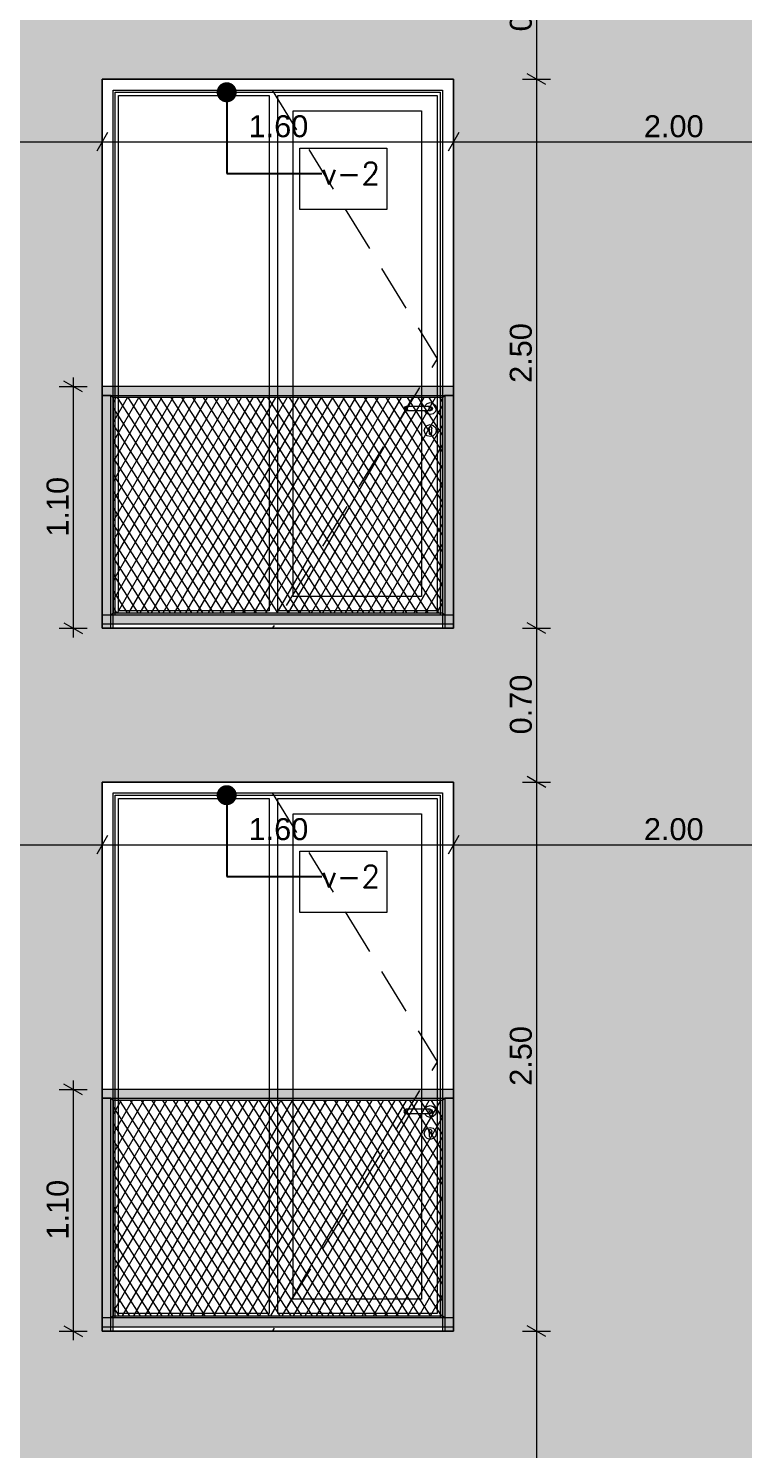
# Model space of a CAD drawing. Header units: millimetres. Extents: x 475616349 to 476941521, y 4620115302 to 4621446928.
# Drawn here: x 476676076 to 476679333, y 4620522281 to 4620528751 of the extents above; entities that cross this region are included whole.
import ezdxf

# ---------------------------------------------------------------- set-up
doc = ezdxf.new("R2010")
doc.units = ezdxf.units.MM
doc.header["$MEASUREMENT"] = 0
doc.linetypes.add('Hidden Line', pattern=[317.5, 211.666667, -105.833333])
for name, color, linetype, lineweight in [('2D Drafting - General_Pen_No__30_Pen_No__9_Pen_No__9_Pen_No__253', 252, 'Continuous', 0), ('2D Drafting - General_Pen_No__30_Pen_No__9_Pen_No__9_Pen_No__7', 7, 'Continuous', 0), ('2D Drafting - General_Pen_No__7_Pen_No__7', 7, 'Continuous', 0), ('New_2D Drafting - General_Pen_No__2_Pen_No__250', 7, 'Continuous', 0), ('New_2D Drafting - General_Pen_No__30_Pen_No__9_Pen_No__9_Pen_No__255', 255, 'Continuous', 0), ('New_2D Drafting - General_Pen_No__30_Pen_No__9_Pen_No__9_Pen_No__7', 7, 'Continuous', 0), ('New_2D Drafting - General_Pen_No__4', 7, 'Continuous', 0), ('New_2D Drafting - General_Pen_No__7', 7, 'Continuous', 0), ('New_Structural - Bearing_Pen_No__250', 7, 'Continuous', 0), ('New_zoma_Pen_No__4', 7, 'Continuous', 0), ('New_zoma_Pen_No__7', 7, 'Continuous', 0), ('zoma_Pen_No__142', 142, 'Continuous', 0)]:
    doc.layers.add(name, color=color, linetype=linetype, lineweight=lineweight)
doc.layers.add('New_zoma', color=7, linetype='Continuous')
doc.layers.add('zoma', color=7, linetype='Continuous')
doc.styles.add('GENERATED_STYLE_1', font='arial.ttf')
doc.styles.add('GENERATED_STYLE_2', font='arial.ttf')
doc.dimstyles.new('GENERATED_STYLE__1', dxfattribs={"dimtxt": 200, "dimasz": 64.421331, "dimexe": 0.18, "dimexo": 3, "dimgap": 0.09, "dimtad": 1, "dimtih": 1, "dimtoh": 1, "dimlfac": 0.001, "dimzin": 0, "dimdsep": 46, "dimtxsty": 'GENERATED_STYLE_2', "dimblk": 'ARROWHEAD_2', "dimblk1": 'ARROWHEAD_2', "dimblk2": 'ARROWHEAD_2', "dimcen": 0.09, "dimclrd": 142, "dimclre": 142, "dimclrt": 142, "dimadec": 0, "dimazin": 0, "dimtfac": 1, "dimtdec": 4, "dimtmove": 0, "dimatfit": 3, "dimfxl": 1, "dimtolj": 1, "dimtzin": 0, "dimarcsym": 0})
doc.dimstyles.new('GENERATED_STYLE__19', dxfattribs={"dimtxt": 100, "dimasz": 64.421331, "dimexe": 0.18, "dimexo": 3, "dimgap": 0.09, "dimtad": 1, "dimlfac": 0.001, "dimzin": 0, "dimdsep": 46, "dimtxsty": 'GENERATED_STYLE_1', "dimblk": 'ARROWHEAD_2', "dimblk1": 'ARROWHEAD_2', "dimblk2": 'ARROWHEAD_2', "dimcen": 0.09, "dimclrd": 7, "dimclre": 7, "dimclrt": 7, "dimadec": 0, "dimazin": 0, "dimtfac": 1, "dimtdec": 4, "dimtmove": 0, "dimatfit": 3, "dimfxl": 1, "dimtolj": 1, "dimtzin": 0, "dimarcsym": 0})
doc.dimstyles.new('GENERATED_STYLE__48', dxfattribs={"dimtxt": 0.18, "dimasz": 182.4, "dimexe": 0.18, "dimexo": 0.0625, "dimgap": 0.09, "dimtad": 0, "dimtih": 1, "dimtoh": 1, "dimdec": 4, "dimzin": 0, "dimdsep": 46, "dimcen": 0.09, "dimadec": 0, "dimazin": 0, "dimtfac": 1, "dimtdec": 4, "dimtmove": 0, "dimatfit": 3, "dimldrblk": 'ARROWHEAD_11', "dimfxl": 1, "dimtolj": 1, "dimtzin": 0, "dimarcsym": 0})
pattern_1 = [(60, (476577134.07, 4620325125.74), (-38.971143, 22.5), []), (122.833095, (476577134.07, 4620325125.74), (36.80608, 18.75), [])]

# ---------------------------------------------------------------- blocks, each defined once
blk = doc.blocks.new('*D215', base_point=(476577134.1, 4620325125.7))
at = {"layer": 'zoma_Pen_No__142', "color": 142, "linetype": 'Continuous', "lineweight": 0, "transparency": 16777216}
for p, q in [((476647960.3, 4620514642.2), (476647911.3, 4620514557.4)), ((476647935.8, 4620514536.2), (476647935.8, 4620514663.4)), ((476689711.3, 4620514557.4), (476689760.3, 4620514642.2)), ((476689735.8, 4620514536.2), (476689735.8, 4620514663.4)), ((476647894.3, 4620514599.8), (476647935.8, 4620514599.8)), ((476647935.8, 4620514599.8), (476689735.8, 4620514599.8)), ((476689735.8, 4620514599.8), (476689777.2, 4620514599.8))]:
    blk.add_line(p, q, dxfattribs=at)
at = {"layer": 'zoma_Pen_No__142', "color": 142, "lineweight": 0, "transparency": 16777216, "insert": (476668493.8, 4620514639.8), "char_height": 200, "attachment_point": 7, "style": 'GENERATED_STYLE_2'}
blk.add_mtext('\\A1;{\\pql;\\fArial CYR|b0|i0|c204|p34;41.80}', dxfattribs=at)
blk = doc.blocks.new('ARROWHEAD_2')
at = {"color": 0, "linetype": 'Continuous', "lineweight": 0}
for p, q in [((0, 0), (-1, 0)), ((-0.38, -0.66), (0.38, 0.66))]:
    blk.add_line(p, q, dxfattribs=at)
blk = doc.blocks.new('*D793', base_point=(476577134.1, 4620325125.7))
at = {"layer": 'New_zoma_Pen_No__4', "color": 7, "linetype": 'Continuous', "lineweight": 0, "transparency": 16777216}
for p, q in [((476678389.7, 4620532820), (476678389.7, 4620531720.4)), ((476678326.1, 4620531720.4), (476678453.3, 4620531720.4)), ((476678432.1, 4620531695.9), (476678347.3, 4620531744.9)), ((476678389.7, 4620531720.4), (476678389.7, 4620529220.4)), ((476678326.1, 4620529220.4), (476678453.3, 4620529220.4)), ((476678432.1, 4620529195.9), (476678347.3, 4620529244.9)), ((476678389.7, 4620529220.4), (476678389.7, 4620528520.4))]:
    blk.add_line(p, q, dxfattribs=at)
at = {"layer": 'New_zoma_Pen_No__7', "color": 7, "lineweight": 0, "transparency": 16777216, "insert": (476678369.7, 4620530337.4), "char_height": 100, "attachment_point": 7, "rotation": 89.9998, "style": 'GENERATED_STYLE_1'}
blk.add_mtext('\\A1;{\\pql;\\fArial|b0|i0|c0|p34;2.50}', dxfattribs=at)
blk = doc.blocks.new('*D794', base_point=(476577134.1, 4620325125.7))
at = {"layer": 'New_zoma_Pen_No__4', "color": 7, "linetype": 'Continuous', "lineweight": 0, "transparency": 16777216}
for p, q in [((476678432.1, 4620529195.9), (476678347.3, 4620529244.9)), ((476678389.7, 4620529220.4), (476678389.7, 4620528520.4)), ((476678432.1, 4620528495.9), (476678347.3, 4620528544.9)), ((476678326.1, 4620528520.4), (476678453.2, 4620528520.4)), ((476678389.7, 4620528520.4), (476678389.7, 4620526020.4))]:
    blk.add_line(p, q, dxfattribs=at)
at = {"layer": 'New_zoma_Pen_No__7', "color": 7, "lineweight": 0, "transparency": 16777216, "insert": (476678369.7, 4620528737.4), "char_height": 100, "attachment_point": 7, "rotation": 89.9998, "style": 'GENERATED_STYLE_1'}
blk.add_mtext('\\A1;{\\pql;\\fArial|b0|i0|c0|p34;0.70}', dxfattribs=at)
blk = doc.blocks.new('*D795', base_point=(476577134.1, 4620325125.7))
at = {"layer": 'New_zoma_Pen_No__4', "color": 7, "linetype": 'Continuous', "lineweight": 0, "transparency": 16777216}
for p, q in [((476678432.1, 4620528495.9), (476678347.3, 4620528544.9)), ((476678389.7, 4620528520.4), (476678389.7, 4620526020.4)), ((476678432, 4620525995.9), (476678347.3, 4620526044.9)), ((476678326.1, 4620526020.4), (476678453.2, 4620526020.4)), ((476678389.7, 4620526020.4), (476678389.7, 4620525320.4))]:
    blk.add_line(p, q, dxfattribs=at)
at = {"layer": 'New_zoma_Pen_No__7', "color": 7, "lineweight": 0, "transparency": 16777216, "insert": (476678369.7, 4620527137.4), "char_height": 100, "attachment_point": 7, "rotation": 89.9998, "style": 'GENERATED_STYLE_1'}
blk.add_mtext('\\A1;{\\pql;\\fArial|b0|i0|c0|p34;2.50}', dxfattribs=at)
blk = doc.blocks.new('*D796', base_point=(476577134.1, 4620325125.7))
at = {"layer": 'New_zoma_Pen_No__4', "color": 7, "linetype": 'Continuous', "lineweight": 0, "transparency": 16777216}
for p, q in [((476678432, 4620525995.9), (476678347.3, 4620526044.9)), ((476678326.1, 4620526020.4), (476678453.2, 4620526020.4)), ((476678389.7, 4620526020.4), (476678389.7, 4620525320.4)), ((476678326.1, 4620525320.4), (476678453.2, 4620525320.4)), ((476678432, 4620525295.9), (476678347.3, 4620525344.9)), ((476678389.7, 4620525320.4), (476678389.7, 4620522820.4))]:
    blk.add_line(p, q, dxfattribs=at)
at = {"layer": 'New_zoma_Pen_No__7', "color": 7, "lineweight": 0, "transparency": 16777216, "insert": (476678369.7, 4620525537.4), "char_height": 100, "attachment_point": 7, "rotation": 89.9998, "style": 'GENERATED_STYLE_1'}
blk.add_mtext('\\A1;{\\pql;\\fArial|b0|i0|c0|p34;0.70}', dxfattribs=at)
blk = doc.blocks.new('*D797', base_point=(476577134.1, 4620325125.7))
at = {"layer": 'New_zoma_Pen_No__4', "color": 7, "linetype": 'Continuous', "lineweight": 0, "transparency": 16777216}
for p, q in [((476678326.1, 4620525320.4), (476678453.2, 4620525320.4)), ((476678432, 4620525295.9), (476678347.3, 4620525344.9)), ((476678389.7, 4620525320.4), (476678389.7, 4620522820.4)), ((476678432, 4620522795.9), (476678347.3, 4620522844.9))]:
    blk.add_line(p, q, dxfattribs=at)
at = {"layer": 'New_zoma_Pen_No__7', "color": 7, "lineweight": 0, "transparency": 16777216, "insert": (476678369.7, 4620523937.4), "char_height": 100, "attachment_point": 7, "rotation": 89.9998, "style": 'GENERATED_STYLE_1'}
blk.add_mtext('\\A1;{\\pql;\\fArial|b0|i0|c0|p34;2.50}', dxfattribs=at)
blk = doc.blocks.new('*D798', base_point=(476577134.1, 4620325125.7))
at = {"layer": 'New_zoma_Pen_No__4', "color": 7, "linetype": 'Continuous', "lineweight": 0, "transparency": 16777216}
for p, q in [((476678389.7, 4620525320.4), (476678389.7, 4620522820.4)), ((476678326.1, 4620522820.4), (476678453.2, 4620522820.4)), ((476678432, 4620522795.9), (476678347.3, 4620522844.9)), ((476678389.7, 4620522820.4), (476678389.6, 4620519520.4)), ((476678326.1, 4620519520.4), (476678453.2, 4620519520.4)), ((476678432, 4620519495.9), (476678347.3, 4620519544.8))]:
    blk.add_line(p, q, dxfattribs=at)
at = {"layer": 'New_zoma_Pen_No__7', "color": 7, "lineweight": 0, "transparency": 16777216, "insert": (476678369.6, 4620521037.4), "char_height": 100, "attachment_point": 7, "rotation": 89.9998, "style": 'GENERATED_STYLE_1'}
blk.add_mtext('\\A1;{\\pql;\\fArial|b0|i0|c0|p34;3.30}', dxfattribs=at)
blk = doc.blocks.new('*D799', base_point=(476577134.1, 4620325125.7))
at = {"layer": 'New_zoma_Pen_No__4', "color": 7, "linetype": 'Continuous', "lineweight": 0, "transparency": 16777216}
for p, q in [((476678389.7, 4620522820.4), (476678389.6, 4620519520.4)), ((476678326.1, 4620519520.4), (476678453.2, 4620519520.4)), ((476678432, 4620519495.9), (476678347.3, 4620519544.8)), ((476678389.6, 4620519520.4), (476678389.6, 4620517320.4)), ((476678326.1, 4620517320.4), (476678453.2, 4620517320.4)), ((476678347.3, 4620517344.8), (476678432, 4620517295.9)), ((476678389.6, 4620517320.4), (476678389.6, 4620517278.9))]:
    blk.add_line(p, q, dxfattribs=at)
at = {"layer": 'New_zoma_Pen_No__7', "color": 7, "lineweight": 0, "transparency": 16777216, "insert": (476678369.6, 4620518287.3), "char_height": 100, "attachment_point": 7, "rotation": 89.9998, "style": 'GENERATED_STYLE_1'}
blk.add_mtext('\\A1;{\\pql;\\fArial|b0|i0|c0|p34;2.20}', dxfattribs=at)
blk = doc.blocks.new('*D813', base_point=(476577134.1, 4620325125.7))
at = {"layer": 'New_zoma_Pen_No__4', "color": 7, "linetype": 'Continuous', "lineweight": 0, "transparency": 16777216}
for p, q in [((476676280.5, 4620523961.9), (476676280.5, 4620523920.4)), ((476676216.9, 4620523920.4), (476676344.1, 4620523920.4)), ((476676322.9, 4620523896), (476676238.1, 4620523944.9)), ((476676280.5, 4620523920.4), (476676280.5, 4620522820.4)), ((476676216.9, 4620522820.4), (476676344.1, 4620522820.4)), ((476676238.1, 4620522844.9), (476676322.9, 4620522796)), ((476676280.5, 4620522820.4), (476676280.5, 4620522779))]:
    blk.add_line(p, q, dxfattribs=at)
at = {"layer": 'New_zoma_Pen_No__7', "color": 7, "lineweight": 0, "transparency": 16777216, "insert": (476676260.5, 4620523237.4), "char_height": 100, "attachment_point": 7, "rotation": 89.9998, "style": 'GENERATED_STYLE_1'}
blk.add_mtext('\\A1;{\\pql;\\fArial|b0|i0|c0|p34;1.10}', dxfattribs=at)
blk = doc.blocks.new('*D814', base_point=(476577134.1, 4620325125.7))
at = {"layer": 'New_zoma_Pen_No__4', "color": 7, "linetype": 'Continuous', "lineweight": 0, "transparency": 16777216}
for p, q in [((476676322.9, 4620527096), (476676238.1, 4620527144.9)), ((476676280.5, 4620527161.9), (476676280.5, 4620527120.4)), ((476676217, 4620527120.4), (476676344.1, 4620527120.4)), ((476676280.5, 4620527120.4), (476676280.5, 4620526020.4)), ((476676238.1, 4620526044.9), (476676322.9, 4620525996)), ((476676217, 4620526020.4), (476676344.1, 4620526020.4)), ((476676280.5, 4620526020.4), (476676280.5, 4620525979))]:
    blk.add_line(p, q, dxfattribs=at)
at = {"layer": 'New_zoma_Pen_No__7', "color": 7, "lineweight": 0, "transparency": 16777216, "insert": (476676260.5, 4620526437.4), "char_height": 100, "attachment_point": 7, "rotation": 89.9998, "style": 'GENERATED_STYLE_1'}
blk.add_mtext('\\A1;{\\pql;\\fArial|b0|i0|c0|p34;1.10}', dxfattribs=at)
blk = doc.blocks.new('ARROWHEAD_11')
at = {"color": 0, "linetype": 'Continuous', "lineweight": 0}
blk.add_line((0, 0), (-1, 0), dxfattribs=at)
at = {"color": 0, "linetype": 'Continuous', "lineweight": 0, "const_width": 0.25, "flags": 128}
blk.add_lwpolyline([(-0.125, 0, 1), (0.125, 0, 1)], format="xyb", close=True, dxfattribs=at)
blk = doc.blocks.new('*D2149', base_point=(476577134.1, 4620325125.7))
at = {"layer": 'New_zoma_Pen_No__4', "color": 7, "linetype": 'Continuous', "lineweight": 0, "transparency": 16777216}
for p, q in [((476675386.6, 4620525076.8), (476675337.7, 4620524992)), ((476675362.2, 4620524970.9), (476675362.2, 4620525098)), ((476676436.5, 4620525076.8), (476676387.5, 4620524992)), ((476676412, 4620524970.9), (476676412, 4620525098)), ((476675320.7, 4620525034.4), (476675362.2, 4620525034.4)), ((476675362.2, 4620525034.4), (476676412, 4620525034.4)), ((476676412, 4620525034.4), (476678012, 4620525034.4))]:
    blk.add_line(p, q, dxfattribs=at)
at = {"layer": 'New_zoma_Pen_No__7', "color": 7, "lineweight": 0, "transparency": 16777216, "insert": (476675754, 4620525054.4), "char_height": 100, "attachment_point": 7, "rotation": 359.9998, "style": 'GENERATED_STYLE_1'}
blk.add_mtext('\\A1;{\\pql;\\fArial|b0|i0|c0|p34;1.05}', dxfattribs=at)
blk = doc.blocks.new('*D2150', base_point=(476577134.1, 4620325125.7))
at = {"layer": 'New_zoma_Pen_No__4', "color": 7, "linetype": 'Continuous', "lineweight": 0, "transparency": 16777216}
for p, q in [((476676436.5, 4620525076.8), (476676387.5, 4620524992)), ((476676412, 4620524970.9), (476676412, 4620525098)), ((476678036.5, 4620525076.8), (476677987.5, 4620524992)), ((476678012, 4620524970.8), (476678012, 4620525098)), ((476676412, 4620525034.4), (476678012, 4620525034.4)), ((476678012, 4620525034.4), (476680012, 4620525034.4))]:
    blk.add_line(p, q, dxfattribs=at)
at = {"layer": 'New_zoma_Pen_No__7', "color": 7, "lineweight": 0, "transparency": 16777216, "insert": (476677079, 4620525054.4), "char_height": 100, "attachment_point": 7, "rotation": 359.9998, "style": 'GENERATED_STYLE_1'}
blk.add_mtext('\\A1;{\\pql;\\fArial|b0|i0|c0|p34;1.60}', dxfattribs=at)
blk = doc.blocks.new('*D2151', base_point=(476577134.1, 4620325125.7))
at = {"layer": 'New_zoma_Pen_No__4', "color": 7, "linetype": 'Continuous', "lineweight": 0, "transparency": 16777216}
for p, q in [((476678036.5, 4620525076.8), (476677987.5, 4620524992)), ((476678012, 4620524970.8), (476678012, 4620525098)), ((476680036.5, 4620525076.8), (476679987.5, 4620524992)), ((476680012, 4620524970.8), (476680012, 4620525098)), ((476678012, 4620525034.4), (476680012, 4620525034.4)), ((476680012, 4620525034.4), (476681612, 4620525034.4))]:
    blk.add_line(p, q, dxfattribs=at)
at = {"layer": 'New_zoma_Pen_No__7', "color": 7, "lineweight": 0, "transparency": 16777216, "insert": (476678879, 4620525054.4), "char_height": 100, "attachment_point": 7, "rotation": 359.9998, "style": 'GENERATED_STYLE_1'}
blk.add_mtext('\\A1;{\\pql;\\fArial|b0|i0|c0|p34;2.00}', dxfattribs=at)
blk = doc.blocks.new('*D2154', base_point=(476577134.1, 4620325125.7))
at = {"layer": 'New_zoma_Pen_No__4', "color": 7, "linetype": 'Continuous', "lineweight": 0, "transparency": 16777216}
for p, q in [((476675362.2, 4620528170.9), (476675362.2, 4620528298)), ((476676412, 4620528170.9), (476676412, 4620528298)), ((476675320.7, 4620528234.4), (476675362.2, 4620528234.4)), ((476675386.6, 4620528276.8), (476675337.7, 4620528192)), ((476675362.2, 4620528234.4), (476676412, 4620528234.4)), ((476676436.5, 4620528276.8), (476676387.5, 4620528192)), ((476676412, 4620528234.4), (476678012, 4620528234.4))]:
    blk.add_line(p, q, dxfattribs=at)
at = {"layer": 'New_zoma_Pen_No__7', "color": 7, "lineweight": 0, "transparency": 16777216, "insert": (476675754.1, 4620528254.4), "char_height": 100, "attachment_point": 7, "rotation": 359.9998, "style": 'GENERATED_STYLE_1'}
blk.add_mtext('\\A1;{\\pql;\\fArial|b0|i0|c0|p34;1.05}', dxfattribs=at)
blk = doc.blocks.new('*D2155', base_point=(476577134.1, 4620325125.7))
at = {"layer": 'New_zoma_Pen_No__4', "color": 7, "linetype": 'Continuous', "lineweight": 0, "transparency": 16777216}
for p, q in [((476676412, 4620528170.9), (476676412, 4620528298)), ((476678012, 4620528170.8), (476678012, 4620528298)), ((476676436.5, 4620528276.8), (476676387.5, 4620528192)), ((476676412, 4620528234.4), (476678012, 4620528234.4)), ((476678036.5, 4620528276.8), (476677987.5, 4620528192)), ((476678012, 4620528234.4), (476680012, 4620528234.4))]:
    blk.add_line(p, q, dxfattribs=at)
at = {"layer": 'New_zoma_Pen_No__7', "color": 7, "lineweight": 0, "transparency": 16777216, "insert": (476677079, 4620528254.4), "char_height": 100, "attachment_point": 7, "rotation": 359.9998, "style": 'GENERATED_STYLE_1'}
blk.add_mtext('\\A1;{\\pql;\\fArial|b0|i0|c0|p34;1.60}', dxfattribs=at)
blk = doc.blocks.new('*D2156', base_point=(476577134.1, 4620325125.7))
at = {"layer": 'New_zoma_Pen_No__4', "color": 7, "linetype": 'Continuous', "lineweight": 0, "transparency": 16777216}
for p, q in [((476678012, 4620528170.8), (476678012, 4620528298)), ((476680012, 4620528170.8), (476680012, 4620528298)), ((476678036.5, 4620528276.8), (476677987.5, 4620528192)), ((476678012, 4620528234.4), (476680012, 4620528234.4)), ((476680036.5, 4620528276.8), (476679987.5, 4620528192)), ((476680012, 4620528234.4), (476681612, 4620528234.4))]:
    blk.add_line(p, q, dxfattribs=at)
at = {"layer": 'New_zoma_Pen_No__7', "color": 7, "lineweight": 0, "transparency": 16777216, "insert": (476678879, 4620528254.4), "char_height": 100, "attachment_point": 7, "rotation": 359.9998, "style": 'GENERATED_STYLE_1'}
blk.add_mtext('\\A1;{\\pql;\\fArial|b0|i0|c0|p34;2.00}', dxfattribs=at)
blk = doc.blocks.new('*D2159', base_point=(476577134.1, 4620325125.7))
at = {"layer": 'New_zoma_Pen_No__4', "color": 7, "linetype": 'Continuous', "lineweight": 0, "transparency": 16777216}
for p, q in [((476675386.7, 4620531476.8), (476675337.7, 4620531392.1)), ((476675362.2, 4620531370.9), (476675362.2, 4620531498)), ((476676436.5, 4620531476.8), (476676387.5, 4620531392.1)), ((476676412, 4620531370.9), (476676412, 4620531498)), ((476675320.7, 4620531434.4), (476675362.2, 4620531434.4)), ((476675362.2, 4620531434.4), (476676412, 4620531434.4)), ((476676412, 4620531434.4), (476678012, 4620531434.4))]:
    blk.add_line(p, q, dxfattribs=at)
at = {"layer": 'New_zoma_Pen_No__7', "color": 7, "lineweight": 0, "transparency": 16777216, "insert": (476675754.1, 4620531454.4), "char_height": 100, "attachment_point": 7, "rotation": 359.9998, "style": 'GENERATED_STYLE_1'}
blk.add_mtext('\\A1;{\\pql;\\fArial|b0|i0|c0|p34;1.05}', dxfattribs=at)
blk = doc.blocks.new('*D2160', base_point=(476577134.1, 4620325125.7))
at = {"layer": 'New_zoma_Pen_No__4', "color": 7, "linetype": 'Continuous', "lineweight": 0, "transparency": 16777216}
for p, q in [((476676436.5, 4620531476.8), (476676387.5, 4620531392.1)), ((476678036.5, 4620531476.8), (476677987.5, 4620531392)), ((476678012, 4620531370.9), (476678012, 4620531498)), ((476676412, 4620531434.4), (476678012, 4620531434.4)), ((476678012, 4620531434.4), (476680012, 4620531434.4))]:
    blk.add_line(p, q, dxfattribs=at)
at = {"layer": 'New_zoma_Pen_No__7', "color": 7, "lineweight": 0, "transparency": 16777216, "insert": (476677079, 4620531454.4), "char_height": 100, "attachment_point": 7, "rotation": 359.9998, "style": 'GENERATED_STYLE_1'}
blk.add_mtext('\\A1;{\\pql;\\fArial|b0|i0|c0|p34;1.60}', dxfattribs=at)
blk = doc.blocks.new('*D2161', base_point=(476577134.1, 4620325125.7))
at = {"layer": 'New_zoma_Pen_No__4', "color": 7, "linetype": 'Continuous', "lineweight": 0, "transparency": 16777216}
for p, q in [((476678036.5, 4620531476.8), (476677987.5, 4620531392)), ((476680036.5, 4620531476.8), (476679987.6, 4620531392)), ((476680012, 4620531370.9), (476680012, 4620531498)), ((476678012, 4620531434.4), (476680012, 4620531434.4)), ((476680012, 4620531434.4), (476681612, 4620531434.4))]:
    blk.add_line(p, q, dxfattribs=at)
at = {"layer": 'New_zoma_Pen_No__7', "color": 7, "lineweight": 0, "transparency": 16777216, "insert": (476678879, 4620531454.4), "char_height": 100, "attachment_point": 7, "rotation": 359.9998, "style": 'GENERATED_STYLE_1'}
blk.add_mtext('\\A1;{\\pql;\\fArial|b0|i0|c0|p34;2.00}', dxfattribs=at)

msp = doc.modelspace()

# ---------------------------------------------------------------- hatches: boundary and pattern name
at = {"layer": '2D Drafting - General_Pen_No__30_Pen_No__9_Pen_No__9_Pen_No__253', "linetype": 'Continuous', "lineweight": 0}
h = msp.add_hatch(dxfattribs=at)
h.set_pattern_fill('BRICK___RUNNING_BOND', color=252, style=0, pattern_type=2)
h.set_pattern_definition([(0, (476692910.175, 4620522353.93), (0, 66.64), []), (90, (476692910.17, 4620522353.93), (-244.8, 0), [66.64, -66.64]), (90, (476693032.57, 4620522420.57), (-244.8, 0), [66.64, -66.64])])
h.paths.add_polyline_path([(476668932.159, 4620517320.329), (476672162.12, 4620517320.329), (476672162.12, 4620522126.83), (476671562.315, 4620522126.83), (476671562.315, 4620532420.374), (476675362.171, 4620532420.374), (476675362.171, 4620519520.275), (476678173.798, 4620519520.275), (476678173.798, 4620519520.362), (476679062.487, 4620519520.362), (476680662.487, 4620519520.362), (476682662.007, 4620519520.362), (476682662.007, 4620532420.362), (476688462.006, 4620532420.362), (476688462.006, 4620519520.362), (476689632.042, 4620519520.362), (476689632.042, 4620532819.955), (476688550.503, 4620532819.955), (476682661.97, 4620532819.955), (476668932.159, 4620532819.955)])
h.paths.add_polyline_path([(476669461.785, 4620525320.362), (476669461.785, 4620523720.362), (476671061.785, 4620523720.362), (476671061.785, 4620525320.362)], flags=0)
h.paths.add_polyline_path([(476669461.785, 4620526920.362), (476671061.785, 4620526920.362), (476671061.785, 4620528520.362), (476669461.785, 4620528520.362)], flags=0)
h.paths.add_polyline_path([(476669461.789, 4620531720.362), (476669461.789, 4620530120.362), (476671061.789, 4620530120.362), (476671061.789, 4620531720.362)], flags=0)
h.paths.add_polyline_path([(476671061.361, 4620518320.362), (476671061.361, 4620518920.362), (476669461.789, 4620518920.362), (476669461.789, 4620518320.362)], flags=0)
h.paths.add_polyline_path([(476669461.789, 4620520520.362), (476671061.789, 4620520520.362), (476671061.789, 4620522120.362), (476669461.789, 4620522120.362)], flags=0)
h.paths.add_polyline_path([(476676411.99, 4620528520.412), (476676411.99, 4620526020.412), (476678011.99, 4620526020.412), (476678011.99, 4620528520.412)], flags=0)
h.paths.add_polyline_path([(476678011.99, 4620522820.412), (476678011.99, 4620525320.412), (476676411.99, 4620525320.412), (476676411.99, 4620522820.412)], flags=0)
h.paths.add_polyline_path([(476676411.99, 4620529220.412), (476678011.99, 4620529220.412), (476678011.99, 4620531720.412), (476676411.99, 4620531720.412)], flags=0)
h.paths.add_polyline_path([(476680012.004, 4620531720.412), (476680012.004, 4620529220.412), (476681612.004, 4620529220.412), (476681612.004, 4620531720.412)], flags=0)
h.paths.add_polyline_path([(476680012.004, 4620528520.412), (476680012.004, 4620526020.412), (476681612.004, 4620526020.412), (476681612.004, 4620528520.412)], flags=0)
h.paths.add_polyline_path([(476680012.004, 4620522120.412), (476680012.004, 4620519620.412), (476680016.12, 4620519620.412), (476681612.004, 4620519620.412), (476681612.004, 4620522120.412)], flags=0)
h.paths.add_polyline_path([(476680012.004, 4620522820.412), (476681612.004, 4620522820.412), (476681612.004, 4620525320.412), (476680012.004, 4620525320.412)], flags=0)
at = {"layer": 'New_2D Drafting - General_Pen_No__30_Pen_No__9_Pen_No__9_Pen_No__255', "linetype": 'Continuous', "lineweight": 0}
for points in [[(476676412.192, 4620526020.412), (476676452.198, 4620526020.412), (476676452.198, 4620527080.413), (476676412.192, 4620527080.413)], [(476676412.205, 4620527120.413), (476676412.205, 4620527080.413), (476678012.205, 4620527080.413), (476678012.205, 4620527120.413)], [(476676462.198, 4620526090.412), (476676452.198, 4620526080.412), (476676452.198, 4620527080.413), (476676462.198, 4620527070.413)], [(476676462.198, 4620527070.413), (476676452.198, 4620527080.413), (476677972.198, 4620527080.413), (476677962.198, 4620527070.413)], [(476677972.198, 4620526080.412), (476677962.198, 4620526090.412), (476677962.198, 4620527070.413), (476677972.198, 4620527080.413)], [(476677972.198, 4620526020.412), (476678012.205, 4620526020.412), (476678012.205, 4620527080.413), (476677972.198, 4620527080.413)], [(476676452.198, 4620526080.412), (476676462.198, 4620526090.412), (476677962.198, 4620526090.412), (476677972.198, 4620526080.412)], [(476676412.192, 4620526080.412), (476676412.192, 4620526040.412), (476678012.205, 4620526040.412), (476678012.205, 4620526080.412)], [(476676412.205, 4620523920.413), (476676412.205, 4620523880.413), (476678012.205, 4620523880.413), (476678012.205, 4620523920.413)], [(476676412.192, 4620522820.412), (476676452.198, 4620522820.412), (476676452.198, 4620523880.413), (476676412.192, 4620523880.413)], [(476676462.198, 4620522890.412), (476676452.198, 4620522880.412), (476676452.198, 4620523880.413), (476676462.198, 4620523870.413)], [(476676462.198, 4620523870.413), (476676452.198, 4620523880.413), (476677972.198, 4620523880.413), (476677962.198, 4620523870.413)], [(476677972.198, 4620522880.412), (476677962.198, 4620522890.412), (476677962.198, 4620523870.413), (476677972.198, 4620523880.413)], [(476677972.198, 4620522820.412), (476678012.205, 4620522820.412), (476678012.205, 4620523880.413), (476677972.198, 4620523880.413)], [(476676412.192, 4620522880.412), (476676412.192, 4620522840.412), (476678012.205, 4620522840.412), (476678012.205, 4620522880.412)], [(476676452.198, 4620522880.412), (476676462.198, 4620522890.412), (476677962.198, 4620522890.412), (476677972.198, 4620522880.412)]]:
    msp.add_hatch(color=255, dxfattribs=at).paths.add_polyline_path(points)
at = {"layer": 'New_2D Drafting - General_Pen_No__7', "linetype": 'Continuous', "lineweight": 0}
h = msp.add_hatch(dxfattribs=at)
h.set_pattern_fill('BATT_INSULATION', style=0, pattern_type=2)
h.set_pattern_definition(pattern_1)
h.paths.add_polyline_path([(476677962.198, 4620527070.413), (476676462.198, 4620527070.413), (476676462.198, 4620526090.412), (476677962.198, 4620526090.412)])
h = msp.add_hatch(dxfattribs=at)
h.set_pattern_fill('BATT_INSULATION', style=0, pattern_type=2)
h.set_pattern_definition(pattern_1)
h.paths.add_polyline_path([(476677962.198, 4620523870.413), (476676462.198, 4620523870.413), (476676462.198, 4620522890.412), (476677962.198, 4620522890.412)])

# ---------------------------------------------------------------- linework, layer by layer
at = {"layer": '2D Drafting - General_Pen_No__30_Pen_No__9_Pen_No__9_Pen_No__7', "color": 7, "linetype": 'Continuous', "lineweight": 0, "flags": 128}
for points in [[(476676411.99, 4620528520.412), (476676411.99, 4620526020.412), (476678011.99, 4620526020.412), (476678011.99, 4620528520.412)], [(476678011.99, 4620522820.412), (476678011.99, 4620525320.412), (476676411.99, 4620525320.412), (476676411.99, 4620522820.412)]]:
    msp.add_lwpolyline(points, close=True, dxfattribs=at)
at = {"layer": '2D Drafting - General_Pen_No__7_Pen_No__7', "color": 7, "linetype": 'Continuous', "lineweight": 0, "flags": 128}
for points in [[(476678007.865, 4620526020.412), (476676411.981, 4620526020.417), (476676411.99, 4620528520.417), (476678011.99, 4620528520.412)], [(476678011.99, 4620528520.412), (476678011.981, 4620526020.412), (476678007.865, 4620526020.412)], [(476678007.865, 4620522820.412), (476676411.981, 4620522820.417), (476676411.99, 4620525320.417), (476678011.99, 4620525320.412)], [(476678011.99, 4620525320.412), (476678011.981, 4620522820.412), (476678007.865, 4620522820.412)]]:
    msp.add_lwpolyline(points, dxfattribs=at)
for points in [[(476676461.989, 4620528470.416), (476677961.989, 4620528470.411), (476677961.981, 4620526020.412), (476676461.981, 4620526020.419)], [(476676471.989, 4620528460.416), (476677951.989, 4620528460.411), (476677951.981, 4620526080.413), (476676471.981, 4620526080.419)], [(476676486.989, 4620528445.416), (476677171.989, 4620528445.414), (476677171.981, 4620526100.416), (476676486.981, 4620526100.418)], [(476677211.985, 4620528445.414), (476677936.989, 4620528445.411), (476677936.981, 4620526100.413), (476677211.981, 4620526100.416)], [(476677281.989, 4620528375.413), (476677866.989, 4620528375.411), (476677866.981, 4620526165.414), (476677281.981, 4620526165.416)], [(476676461.989, 4620525270.416), (476677961.989, 4620525270.411), (476677961.981, 4620522820.412), (476676461.981, 4620522820.419)], [(476676471.989, 4620525260.416), (476677951.989, 4620525260.411), (476677951.981, 4620522880.413), (476676471.981, 4620522880.419)], [(476676486.989, 4620525245.416), (476677171.989, 4620525245.414), (476677171.981, 4620522900.416), (476676486.981, 4620522900.418)], [(476677211.985, 4620525245.414), (476677936.989, 4620525245.411), (476677936.981, 4620522900.413), (476677211.981, 4620522900.416)], [(476677281.989, 4620525175.413), (476677866.989, 4620525175.411), (476677866.981, 4620522965.414), (476677281.981, 4620522965.416)]]:
    msp.add_lwpolyline(points, close=True, dxfattribs=at)
at = {"layer": '2D Drafting - General_Pen_No__7_Pen_No__7', "color": 7, "linetype": 'Hidden Line', "lineweight": 0, "flags": 128}
for points in [[(476677186.989, 4620528470.414), (476677936.985, 4620527246.288), (476677187.758, 4620526021.699)], [(476677186.989, 4620525270.414), (476677936.985, 4620524046.288), (476677187.758, 4620522821.699)]]:
    msp.add_lwpolyline(points, dxfattribs=at)
at = {"layer": 'New_2D Drafting - General_Pen_No__2_Pen_No__250', "color": 7, "linetype": 'Continuous', "lineweight": 0, "flags": 128}
for points in [[(476677311.895, 4620528206.046), (476677708.895, 4620528206.046), (476677708.895, 4620527926.358), (476677311.895, 4620527926.358)], [(476677311.895, 4620525006.046), (476677708.895, 4620525006.046), (476677708.895, 4620524726.358), (476677311.895, 4620524726.358)]]:
    msp.add_lwpolyline(points, close=True, dxfattribs=at)
at = {"layer": 'New_2D Drafting - General_Pen_No__30_Pen_No__9_Pen_No__9_Pen_No__7', "color": 7, "linetype": 'Continuous', "lineweight": 0, "flags": 128}
for points in [[(476676412.192, 4620526020.412), (476676452.198, 4620526020.412), (476676452.198, 4620527080.413), (476676412.192, 4620527080.413)], [(476676412.205, 4620527120.413), (476676412.205, 4620527080.413), (476678012.205, 4620527080.413), (476678012.205, 4620527120.413)], [(476676462.198, 4620526090.412), (476676452.198, 4620526080.412), (476676452.198, 4620527080.413), (476676462.198, 4620527070.413)], [(476676462.198, 4620527070.413), (476676452.198, 4620527080.413), (476677972.198, 4620527080.413), (476677962.198, 4620527070.413)], [(476677972.198, 4620526080.412), (476677962.198, 4620526090.412), (476677962.198, 4620527070.413), (476677972.198, 4620527080.413)], [(476677972.198, 4620526020.412), (476678012.205, 4620526020.412), (476678012.205, 4620527080.413), (476677972.198, 4620527080.413)], [(476676452.198, 4620526080.412), (476676462.198, 4620526090.412), (476677962.198, 4620526090.412), (476677972.198, 4620526080.412)], [(476676412.192, 4620526080.412), (476676412.192, 4620526040.412), (476678012.205, 4620526040.412), (476678012.205, 4620526080.412)], [(476676412.205, 4620523920.413), (476676412.205, 4620523880.413), (476678012.205, 4620523880.413), (476678012.205, 4620523920.413)], [(476676412.192, 4620522820.412), (476676452.198, 4620522820.412), (476676452.198, 4620523880.413), (476676412.192, 4620523880.413)], [(476676462.198, 4620522890.412), (476676452.198, 4620522880.412), (476676452.198, 4620523880.413), (476676462.198, 4620523870.413)], [(476676462.198, 4620523870.413), (476676452.198, 4620523880.413), (476677972.198, 4620523880.413), (476677962.198, 4620523870.413)], [(476677972.198, 4620522880.412), (476677962.198, 4620522890.412), (476677962.198, 4620523870.413), (476677972.198, 4620523880.413)], [(476677972.198, 4620522820.412), (476678012.205, 4620522820.412), (476678012.205, 4620523880.413), (476677972.198, 4620523880.413)], [(476676412.192, 4620522880.412), (476676412.192, 4620522840.412), (476678012.205, 4620522840.412), (476678012.205, 4620522880.412)], [(476676452.198, 4620522880.412), (476676462.198, 4620522890.412), (476677962.198, 4620522890.412), (476677972.198, 4620522880.412)]]:
    msp.add_lwpolyline(points, close=True, dxfattribs=at)
at = {"layer": 'New_2D Drafting - General_Pen_No__4', "color": 7, "linetype": 'Continuous', "lineweight": 0, "flags": 128}
for points in [[(476677962.198, 4620527070.413), (476676462.198, 4620527070.413), (476676462.198, 4620526090.412), (476677962.198, 4620526090.412)], [(476677962.198, 4620523870.413), (476676462.198, 4620523870.413), (476676462.198, 4620522890.412), (476677962.198, 4620522890.412)]]:
    msp.add_lwpolyline(points, close=True, dxfattribs=at)
at = {"layer": 'New_Structural - Bearing_Pen_No__250', "color": 7, "linetype": 'Continuous', "lineweight": 0}
for p, q in [((476677789.023, 4620527027.484), (476677786.094, 4620527020.413)), ((476677786.094, 4620527020.413), (476677789.023, 4620527013.341)), ((476677790.575, 4620527027.484), (476677787.816, 4620527020.413)), ((476677787.816, 4620527020.413), (476677790.575, 4620527013.341)), ((476677796.094, 4620527030.413), (476677789.023, 4620527027.484)), ((476677789.023, 4620527013.341), (476677796.094, 4620527010.413)), ((476677795.39, 4620527027.484), (476677793.278, 4620527020.413)), ((476677793.278, 4620527020.413), (476677795.39, 4620527013.341)), ((476677797.236, 4620527030.413), (476677796.094, 4620527030.413)), ((476677797.236, 4620527010.413), (476677796.094, 4620527010.413)), ((476677800.488, 4620527030.413), (476677797.236, 4620527030.413)), ((476677800.487, 4620527010.413), (476677797.236, 4620527010.413)), ((476677805.354, 4620527010.413), (476677800.487, 4620527010.413)), ((476677805.354, 4620527030.413), (476677800.488, 4620527030.413)), ((476677802.595, 4620527027.484), (476677801.452, 4620527020.413)), ((476677801.452, 4620527020.413), (476677802.595, 4620527013.341)), ((476677811.094, 4620527030.412), (476677805.354, 4620527030.413)), ((476677811.094, 4620527010.412), (476677805.354, 4620527010.413)), ((476677891.094, 4620527030.412), (476677811.094, 4620527030.412)), ((476677891.094, 4620527010.412), (476677811.094, 4620527010.412)), ((476677881.774, 4620527030.412), (476677882.711, 4620527033.912)), ((476677882.711, 4620527006.912), (476677881.774, 4620527010.412)), ((476677882.711, 4620527033.912), (476677892.594, 4620527043.795)), ((476677892.594, 4620526997.03), (476677882.711, 4620527006.912)), ((476677896.834, 4620527030.412), (476677891.094, 4620527030.412)), ((476677896.834, 4620527010.412), (476677891.094, 4620527010.412)), ((476677892.594, 4620527043.795), (476677906.094, 4620527047.412)), ((476677906.094, 4620526993.412), (476677892.594, 4620526997.03)), ((476677901.701, 4620527030.412), (476677896.834, 4620527030.412)), ((476677901.701, 4620527010.412), (476677896.834, 4620527010.412)), ((476677899.593, 4620527027.483), (476677900.736, 4620527020.412)), ((476677900.736, 4620527020.412), (476677899.593, 4620527013.341)), ((476677904.952, 4620527030.412), (476677901.701, 4620527030.412)), ((476677904.952, 4620527010.412), (476677901.701, 4620527010.412)), ((476677906.094, 4620527030.412), (476677904.952, 4620527030.412)), ((476677906.094, 4620527010.412), (476677904.952, 4620527010.412)), ((476677906.094, 4620527047.412), (476677919.594, 4620527043.795)), ((476677906.094, 4620527030.412), (476677913.165, 4620527027.483)), ((476677913.165, 4620527013.341), (476677906.094, 4620527010.412)), ((476677919.594, 4620526997.029), (476677906.094, 4620526993.412)), ((476677906.799, 4620527027.483), (476677908.91, 4620527020.412)), ((476677908.91, 4620527020.412), (476677906.799, 4620527013.341)), ((476677911.613, 4620527027.483), (476677914.372, 4620527020.412)), ((476677914.372, 4620527020.412), (476677911.613, 4620527013.341)), ((476677913.165, 4620527027.483), (476677916.094, 4620527020.412)), ((476677916.094, 4620527020.412), (476677913.165, 4620527013.341)), ((476677919.594, 4620527043.795), (476677929.477, 4620527033.912)), ((476677929.477, 4620527006.912), (476677919.594, 4620526997.029)), ((476677929.477, 4620527033.912), (476677933.094, 4620527020.412)), ((476677933.094, 4620527020.412), (476677929.477, 4620527006.912)), ((476677879.094, 4620526920.412), (476677882.711, 4620526933.912)), ((476677882.711, 4620526933.912), (476677892.594, 4620526943.795)), ((476677892.594, 4620526943.795), (476677906.094, 4620526947.412)), ((476677899.374, 4620526932.052), (476677898.626, 4620526930.104)), ((476677898.626, 4620526930.104), (476677901.094, 4620526924.812)), ((476677899.374, 4620526932.052), (476677900.719, 4620526935.556)), ((476677906.094, 4620526937.838), (476677900.719, 4620526935.556)), ((476677906.094, 4620526947.412), (476677919.594, 4620526943.795)), ((476677911.469, 4620526935.556), (476677906.094, 4620526937.838)), ((476677911.094, 4620526924.812), (476677913.562, 4620526930.104)), ((476677912.814, 4620526932.052), (476677911.469, 4620526935.556)), ((476677912.814, 4620526932.052), (476677913.562, 4620526930.104)), ((476677919.594, 4620526943.795), (476677929.476, 4620526933.912)), ((476677929.476, 4620526933.912), (476677933.094, 4620526920.412)), ((476677882.711, 4620526906.912), (476677879.094, 4620526920.412)), ((476677892.594, 4620526897.03), (476677882.711, 4620526906.912)), ((476677906.094, 4620526893.412), (476677892.594, 4620526897.03)), ((476677901.094, 4620526924.812), (476677901.094, 4620526923.299)), ((476677901.094, 4620526923.299), (476677901.094, 4620526920.412)), ((476677901.094, 4620526920.412), (476677901.094, 4620526917.525)), ((476677901.094, 4620526917.525), (476677901.094, 4620526911.752)), ((476677901.094, 4620526911.752), (476677901.094, 4620526907.912)), ((476677901.094, 4620526907.912), (476677902.558, 4620526904.377)), ((476677902.558, 4620526904.377), (476677906.094, 4620526902.912)), ((476677906.094, 4620526902.912), (476677909.629, 4620526904.377)), ((476677919.594, 4620526897.029), (476677906.094, 4620526893.412)), ((476677909.629, 4620526904.377), (476677911.094, 4620526907.912)), ((476677911.094, 4620526923.299), (476677911.094, 4620526924.812)), ((476677911.094, 4620526923.299), (476677911.094, 4620526920.412)), ((476677911.094, 4620526920.412), (476677911.094, 4620526917.525)), ((476677911.094, 4620526917.525), (476677911.094, 4620526911.752)), ((476677911.094, 4620526911.752), (476677911.094, 4620526907.912)), ((476677929.476, 4620526906.912), (476677919.594, 4620526897.029)), ((476677933.094, 4620526920.412), (476677929.476, 4620526906.912)), ((476677789.023, 4620523827.484), (476677786.094, 4620523820.413)), ((476677790.575, 4620523827.484), (476677787.816, 4620523820.413)), ((476677796.094, 4620523830.413), (476677789.023, 4620523827.484)), ((476677795.39, 4620523827.484), (476677793.278, 4620523820.413)), ((476677797.236, 4620523830.413), (476677796.094, 4620523830.413)), ((476677800.488, 4620523830.413), (476677797.236, 4620523830.413)), ((476677805.354, 4620523830.413), (476677800.488, 4620523830.413)), ((476677802.595, 4620523827.484), (476677801.452, 4620523820.413)), ((476677811.094, 4620523830.412), (476677805.354, 4620523830.413)), ((476677891.094, 4620523830.412), (476677811.094, 4620523830.412)), ((476677881.774, 4620523830.412), (476677882.711, 4620523833.912)), ((476677882.711, 4620523833.912), (476677892.594, 4620523843.795)), ((476677896.834, 4620523830.412), (476677891.094, 4620523830.412)), ((476677892.594, 4620523843.795), (476677906.094, 4620523847.412)), ((476677901.701, 4620523830.412), (476677896.834, 4620523830.412)), ((476677899.593, 4620523827.483), (476677900.736, 4620523820.412)), ((476677904.952, 4620523830.412), (476677901.701, 4620523830.412)), ((476677906.094, 4620523830.412), (476677904.952, 4620523830.412)), ((476677906.094, 4620523847.412), (476677919.594, 4620523843.795)), ((476677906.094, 4620523830.412), (476677913.165, 4620523827.483)), ((476677906.799, 4620523827.483), (476677908.91, 4620523820.412)), ((476677911.613, 4620523827.483), (476677914.372, 4620523820.412)), ((476677913.165, 4620523827.483), (476677916.094, 4620523820.412)), ((476677919.594, 4620523843.795), (476677929.477, 4620523833.912)), ((476677929.477, 4620523833.912), (476677933.094, 4620523820.412)), ((476677786.094, 4620523820.413), (476677789.023, 4620523813.341)), ((476677787.816, 4620523820.413), (476677790.575, 4620523813.341)), ((476677789.023, 4620523813.341), (476677796.094, 4620523810.413)), ((476677793.278, 4620523820.413), (476677795.39, 4620523813.341)), ((476677797.236, 4620523810.413), (476677796.094, 4620523810.413)), ((476677800.487, 4620523810.413), (476677797.236, 4620523810.413)), ((476677805.354, 4620523810.413), (476677800.487, 4620523810.413)), ((476677801.452, 4620523820.413), (476677802.595, 4620523813.341)), ((476677811.094, 4620523810.412), (476677805.354, 4620523810.413)), ((476677891.094, 4620523810.412), (476677811.094, 4620523810.412)), ((476677882.711, 4620523806.912), (476677881.774, 4620523810.412)), ((476677892.594, 4620523797.03), (476677882.711, 4620523806.912)), ((476677896.834, 4620523810.412), (476677891.094, 4620523810.412)), ((476677906.094, 4620523793.412), (476677892.594, 4620523797.03)), ((476677901.701, 4620523810.412), (476677896.834, 4620523810.412)), ((476677900.736, 4620523820.412), (476677899.593, 4620523813.341)), ((476677904.952, 4620523810.412), (476677901.701, 4620523810.412)), ((476677906.094, 4620523810.412), (476677904.952, 4620523810.412)), ((476677913.165, 4620523813.341), (476677906.094, 4620523810.412)), ((476677919.594, 4620523797.029), (476677906.094, 4620523793.412)), ((476677908.91, 4620523820.412), (476677906.799, 4620523813.341)), ((476677914.372, 4620523820.412), (476677911.613, 4620523813.341)), ((476677916.094, 4620523820.412), (476677913.165, 4620523813.341)), ((476677929.477, 4620523806.912), (476677919.594, 4620523797.029)), ((476677933.094, 4620523820.412), (476677929.477, 4620523806.912)), ((476677879.094, 4620523720.412), (476677882.711, 4620523733.912)), ((476677882.711, 4620523706.912), (476677879.094, 4620523720.412)), ((476677882.711, 4620523733.912), (476677892.594, 4620523743.795)), ((476677892.594, 4620523697.03), (476677882.711, 4620523706.912)), ((476677892.594, 4620523743.795), (476677906.094, 4620523747.412)), ((476677906.094, 4620523693.412), (476677892.594, 4620523697.03)), ((476677899.374, 4620523732.052), (476677898.626, 4620523730.104)), ((476677898.626, 4620523730.104), (476677901.094, 4620523724.812)), ((476677899.374, 4620523732.052), (476677900.719, 4620523735.556)), ((476677906.094, 4620523737.838), (476677900.719, 4620523735.556)), ((476677901.094, 4620523724.812), (476677901.094, 4620523723.299)), ((476677901.094, 4620523723.299), (476677901.094, 4620523720.412)), ((476677901.094, 4620523720.412), (476677901.094, 4620523717.525)), ((476677901.094, 4620523717.525), (476677901.094, 4620523711.752)), ((476677901.094, 4620523711.752), (476677901.094, 4620523707.912)), ((476677901.094, 4620523707.912), (476677902.558, 4620523704.377)), ((476677902.558, 4620523704.377), (476677906.094, 4620523702.912)), ((476677906.094, 4620523747.412), (476677919.594, 4620523743.795)), ((476677911.469, 4620523735.556), (476677906.094, 4620523737.838)), ((476677906.094, 4620523702.912), (476677909.629, 4620523704.377)), ((476677919.594, 4620523697.029), (476677906.094, 4620523693.412)), ((476677909.629, 4620523704.377), (476677911.094, 4620523707.912)), ((476677911.094, 4620523724.812), (476677913.562, 4620523730.104)), ((476677911.094, 4620523723.299), (476677911.094, 4620523724.812)), ((476677911.094, 4620523723.299), (476677911.094, 4620523720.412)), ((476677911.094, 4620523720.412), (476677911.094, 4620523717.525)), ((476677911.094, 4620523717.525), (476677911.094, 4620523711.752)), ((476677911.094, 4620523711.752), (476677911.094, 4620523707.912)), ((476677912.814, 4620523732.052), (476677911.469, 4620523735.556)), ((476677912.814, 4620523732.052), (476677913.562, 4620523730.104)), ((476677919.594, 4620523743.795), (476677929.476, 4620523733.912)), ((476677929.476, 4620523706.912), (476677919.594, 4620523697.029)), ((476677929.476, 4620523733.912), (476677933.094, 4620523720.412)), ((476677933.094, 4620523720.412), (476677929.476, 4620523706.912))]:
    msp.add_line(p, q, dxfattribs=at)

# ---------------------------------------------------------------- texts
at = {"layer": 'New_2D Drafting - General_Pen_No__2_Pen_No__250', "color": 7, "linetype": 'Continuous', "lineweight": 0, "char_height": 100, "attachment_point": 4}
for insert in [(476677411.895, 4620528090.49), (476677411.895, 4620524890.49)]:
    msp.add_mtext('\\A1;{\\pql;\\Ftxt.shx;v-\\Ftxt.shx;2}', dxfattribs=dict(at, insert=insert))

# ---------------------------------------------------------------- dimensions: what is measured, and where the dimension line sits
at = {"layer": 'New_zoma', "color": 7, "linetype": 'Continuous', "lineweight": 0}
for base, p1, p2, angle, picture, middle, turn in [((476678389.678, 4620529220.41), (476678011.99, 4620531720.412), (476678012.205, 4620529220.412), 269.9998025, '*D793', (476678319.682, 4620530467.264), 89.9998025), ((476676412.011, 4620531434.436), (476675362.171, 4620525670.386), (476676411.99, 4620525320.417), 359.9997994, '*D2159', (476675883.955, 4620531504.438), 359.9997994), ((476678012.011, 4620531434.431), (476676411.99, 4620525320.417), (476678011.99, 4620525320.412), 359.9997994, '*D2160', (476677208.865, 4620531504.434), 359.9997994), ((476680012.025, 4620531434.424), (476678011.99, 4620525320.412), (476680012.004, 4620525320.405), 359.9997994, '*D2161', (476679008.872, 4620531504.427), 359.9997994), ((476678389.676, 4620528520.41), (476678012.205, 4620529220.412), (476678011.99, 4620528520.412), 269.9998025, '*D794', (476678319.677, 4620528867.264), 89.9998025), ((476678389.667, 4620526020.41), (476678011.99, 4620528520.412), (476678012.205, 4620526020.412), 269.9998025, '*D795', (476678319.671, 4620527267.264), 89.9998025), ((476676412, 4620528234.425), (476675362.171, 4620525670.386), (476676411.99, 4620525320.417), 359.9997994, '*D2154', (476675883.944, 4620528304.427), 359.9997994), ((476678012, 4620528234.42), (476676411.99, 4620525320.417), (476678011.99, 4620525320.412), 359.9997994, '*D2155', (476677208.854, 4620528304.422), 359.9997994), ((476680012.014, 4620528234.413), (476678011.99, 4620525320.412), (476680012.004, 4620525320.405), 359.9997994, '*D2156', (476679008.861, 4620528304.416), 359.9997994), ((476676280.529, 4620526020.425), (476680012.219, 4620527120.413), (476680012.206, 4620526020.412), 269.9998025, '*D814', (476676210.53, 4620526567.279), 89.9998025), ((476678389.665, 4620525320.41), (476678012.205, 4620526020.412), (476678011.99, 4620525320.412), 269.9998025, '*D796', (476678319.666, 4620525667.264), 89.9998025), ((476676411.989, 4620525034.425), (476675362.171, 4620525670.386), (476676411.99, 4620525320.417), 359.9997994, '*D2149', (476675883.932, 4620525104.427), 359.9997994), ((476678011.989, 4620525034.42), (476676411.99, 4620525320.417), (476678011.99, 4620525320.412), 359.9997994, '*D2150', (476677208.842, 4620525104.422), 359.9997994), ((476680012.003, 4620525034.413), (476678011.99, 4620525320.412), (476680012.004, 4620525320.405), 359.9997994, '*D2151', (476679008.849, 4620525104.416), 359.9997994), ((476678389.656, 4620522820.41), (476678011.99, 4620525320.412), (476678012.205, 4620522820.412), 269.9998025, '*D797', (476678319.66, 4620524067.264), 89.9998025), ((476678389.645, 4620519520.361), (476678012.205, 4620522820.412), (476678262.006, 4620519520.362), 269.9998025, '*D798', (476678319.65, 4620521167.24), 89.9998025), ((476676280.517, 4620522820.425), (476680012.219, 4620523920.413), (476680012.206, 4620522820.412), 269.9998025, '*D813', (476676210.519, 4620523367.279), 89.9998025), ((476678389.637, 4620517320.356), (476678262.006, 4620519520.362), (476678262.006, 4620517320.356), 269.9998025, '*D799', (476678319.641, 4620518417.212), 89.9998025)]:
    dim = msp.add_linear_dim(base=base, p1=p1, p2=p2, angle=angle, dimstyle='GENERATED_STYLE__19', dxfattribs=at)
    dim.commit()
    dim.dimension.update_dxf_attribs({"geometry": picture, "text_midpoint": middle, "dimtype": 160, "text_rotation": turn})
at = {"layer": 'zoma', "color": 142, "linetype": 'Continuous', "lineweight": 0}
dim = msp.add_linear_dim(base=(476689735.789, 4620514599.79), p1=(476647935.789, 4620523200.337), p2=(476689735.789, 4620525162.276), dimstyle='GENERATED_STYLE__1', dxfattribs=at)
dim.commit()
dim.dimension.update_dxf_attribs({"geometry": '*D215', "text_midpoint": (476668829.847, 4620514739.79), "dimtype": 160})

# ---------------------------------------------------------------- leaders
at = {"layer": 'New_2D Drafting - General_Pen_No__2_Pen_No__250', "color": 7, "linetype": 'Continuous', "lineweight": 0, "annotation_type": 0, "has_hookline": 1, "hookline_direction": 0, "text_width": 266.667}
for points in [[(476676979.244, 4620528460.414), (476676979.244, 4620528090.49), (476677411.805, 4620528090.49)], [(476676979.244, 4620525260.414), (476676979.244, 4620524890.49), (476677411.805, 4620524890.49)]]:
    msp.add_leader(points, dimstyle='GENERATED_STYLE__48', dxfattribs=at)

doc.saveas('drawing.dxf')
